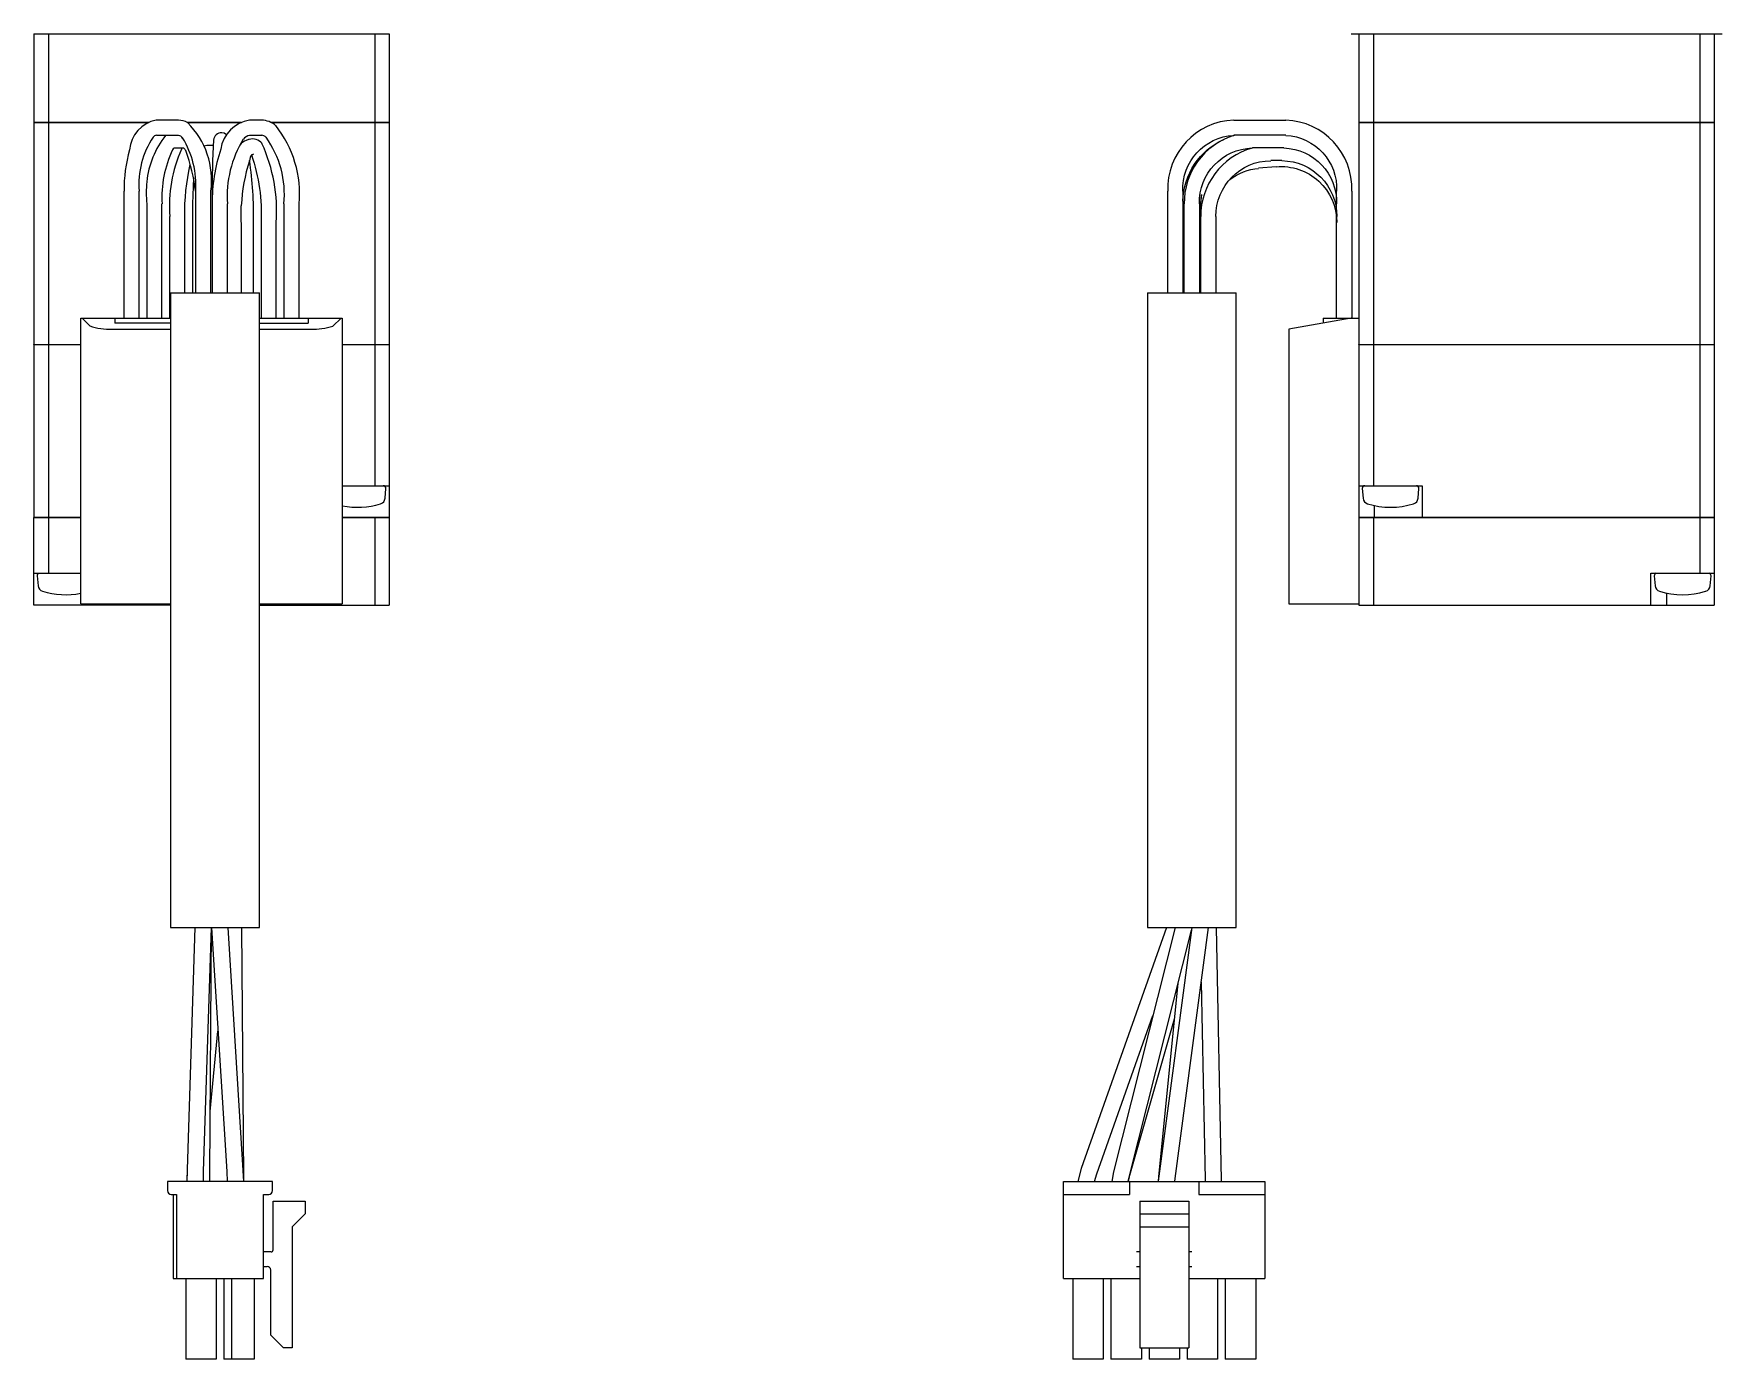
# Model space of a CAD drawing. Extents: x 0 to 640, y -8 to 361.
# Drawn here: x 338.7 to 471.7, y 85.6 to 190 of the extents above; entities that cross this region are included whole.
import ezdxf

# ---------------------------------------------------------------- set-up
doc = ezdxf.new("R2010")
doc.units = 0
doc.header["$LTSCALE"] = 0.5
doc.layers.add('MSM_CONTINUOUS', color=7, linetype='CONTINUOUS')

msp = doc.modelspace()

# ---------------------------------------------------------------- linework, layer by layer
at = {"layer": 'MSM_CONTINUOUS'}
for p, q in [((338.71, 190.01), (338.71, 183.02)), ((338.71, 190.01), (366.71, 190.01)), ((339.87, 190.01), (339.87, 183.02)), ((365.56, 190.01), (365.56, 183.02)), ((366.71, 190.01), (366.71, 183.02)), ((442.45, 190.01), (471.68, 190.01)), ((443.06, 190.01), (443.06, 183.02)), ((444.22, 190.01), (444.22, 183.02)), ((469.91, 190.01), (469.91, 183.02)), ((471.06, 190.01), (471.06, 183.02)), ((338.71, 183.02), (347.77, 183.02)), ((338.71, 183.01), (338.71, 165.52)), ((347.74, 183.01), (338.71, 183.01)), ((338.72, 183.01), (338.72, 183.02)), ((339.87, 183.01), (339.87, 183.02)), ((339.87, 183.01), (339.87, 165.52)), ((350.11, 183.21), (348.37, 183.21)), ((350.82, 183.02), (355.06, 183.02)), ((355.04, 183.01), (350.83, 183.01)), ((353.7, 182.17), (353.51, 182.21)), ((353.88, 182.05), (353.7, 182.17)), ((356.67, 183.21), (355.71, 183.21)), ((357.42, 183.02), (366.71, 183.02)), ((366.71, 183.01), (357.44, 183.01)), ((365.56, 183.01), (365.56, 183.02)), ((365.56, 183.01), (365.56, 165.52)), ((366.7, 183.01), (366.7, 183.02)), ((366.71, 183.01), (366.71, 165.52)), ((433.22, 183.21), (437.31, 183.21)), ((443.06, 183.02), (471.06, 183.02)), ((443.06, 183.01), (443.06, 145.01)), ((471.06, 183.01), (443.06, 183.01)), ((443.07, 183.01), (443.07, 183.02)), ((444.22, 183.01), (444.22, 183.02)), ((444.22, 183.01), (444.22, 165.52)), ((469.91, 183.01), (469.91, 183.02)), ((469.91, 183.01), (469.91, 165.52)), ((471.05, 183.01), (471.05, 183.02)), ((471.06, 183.01), (471.06, 165.52)), ((348.37, 182.01), (350.11, 182.01)), ((349.77, 181.01), (350.51, 181.01)), ((352.35, 181.2), (352.13, 181.15)), ((352.39, 181.21), (352.35, 181.2)), ((352.79, 181.21), (352.39, 181.21)), ((352.85, 181.2), (352.79, 181.21)), ((355.63, 181.67), (355.43, 181.6)), ((355.68, 181.68), (355.63, 181.67)), ((355.69, 182.01), (356.67, 182.01)), ((437.31, 182.01), (433.22, 182.01)), ((433.22, 181.99), (433.26, 182.01)), ((437.15, 181.01), (434.68, 181.01)), ((355.88, 180.48), (356.04, 180.54)), ((436.55, 179.53), (435.16, 179.41)), ((437, 180.01), (436.13, 180.01)), ((351.29, 178.66), (351.21, 176.61)), ((345.81, 177.61), (345.81, 167.61)), ((347.01, 167.61), (347.01, 177.61)), ((351.46, 177.61), (351.46, 169.61)), ((352.66, 169.61), (352.66, 177.61)), ((428.01, 169.61), (428.01, 177.61)), ((429.21, 177.61), (429.21, 169.61)), ((430.67, 177.32), (430.51, 176.11)), ((430.61, 176.61), (430.67, 177.32)), ((430.67, 177.32), (430.67, 177.34)), ((430.67, 177.34), (430.67, 177.32)), ((441.31, 167.61), (441.31, 177.61)), ((442.51, 177.61), (442.51, 167.61)), ((347.61, 176.61), (347.61, 167.61)), ((348.81, 167.61), (348.81, 176.61)), ((349.41, 175.61), (349.41, 167.61)), ((350.61, 169.61), (350.61, 175.61)), ((351.21, 176.61), (351.21, 169.61)), ((352.76, 176.61), (352.76, 169.61)), ((353.96, 169.61), (353.96, 176.61)), ((358.41, 176.61), (358.41, 167.61)), ((359.61, 167.61), (359.61, 176.61)), ((429.31, 169.61), (429.31, 176.61)), ((430.51, 176.61), (430.51, 169.61)), ((430.61, 169.61), (430.61, 176.61)), ((431.81, 175.61), (431.81, 169.61)), ((355.06, 175.02), (355.06, 175.07)), ((355.06, 169.61), (355.06, 175.05)), ((356.01, 169.61), (356.01, 175.15)), ((356.61, 175.12), (356.61, 167.61)), ((357.81, 167.61), (357.81, 175.12)), ((441.31, 175.12), (441.31, 175.36)), ((349.48, 169.61), (356.48, 169.61)), ((349.48, 169.61), (349.48, 119.61)), ((356.48, 119.61), (356.48, 169.61)), ((426.41, 169.61), (433.41, 169.61)), ((426.41, 169.61), (426.41, 119.61)), ((433.41, 119.61), (433.41, 169.61)), ((342.41, 145.11), (342.41, 167.61)), ((342.41, 167.61), (349.48, 167.61)), ((342.52, 167.61), (343.12, 167)), ((345.11, 167.61), (345.11, 167.22)), ((356.48, 167.61), (363.01, 167.61)), ((360.31, 167.61), (360.31, 167.22)), ((362.27, 166.97), (362.91, 167.61)), ((363.01, 167.61), (363.01, 145.11)), ((442.46, 167.61), (437.56, 166.74)), ((440.26, 167.61), (440.26, 167.22)), ((440.26, 167.61), (443.06, 167.61)), ((344.89, 166.74), (349.48, 166.74)), ((349.48, 167.22), (345.11, 167.22)), ((356.48, 167.22), (360.31, 167.22)), ((356.48, 166.74), (360.53, 166.74)), ((437.56, 166.74), (437.56, 145.11)), ((338.71, 165.52), (342.41, 165.52)), ((338.71, 165.51), (338.71, 151.91)), ((342.41, 165.51), (338.71, 165.51)), ((338.72, 165.51), (338.72, 165.52)), ((339.87, 165.51), (339.87, 165.52)), ((339.87, 165.51), (339.87, 151.91)), ((363.01, 165.52), (366.71, 165.52)), ((366.71, 165.51), (363.01, 165.51)), ((365.56, 165.51), (365.56, 165.52)), ((365.56, 165.51), (365.56, 154.41)), ((366.7, 165.51), (366.7, 165.52)), ((366.71, 165.51), (366.71, 151.91)), ((443.06, 165.52), (471.06, 165.52)), ((471.06, 165.51), (443.06, 165.51)), ((443.07, 165.51), (443.07, 165.52)), ((444.22, 165.51), (444.22, 165.52)), ((444.22, 165.51), (444.22, 154.41)), ((469.91, 165.51), (469.91, 165.52)), ((469.91, 165.51), (469.91, 151.91)), ((471.05, 165.51), (471.05, 165.52)), ((471.06, 165.51), (471.06, 151.91)), ((363.01, 154.41), (366.71, 154.41)), ((443.06, 154.41), (448.06, 154.41)), ((448.06, 154.41), (448.06, 151.91)), ((366.38, 153.42), (366.44, 154.19)), ((443.33, 154.19), (443.4, 153.42)), ((447.73, 153.42), (447.8, 154.19)), ((338.71, 151.91), (342.41, 151.91)), ((342.41, 151.9), (338.71, 151.9)), ((338.71, 145.01), (338.71, 151.9)), ((338.72, 151.91), (338.72, 151.9)), ((339.87, 151.91), (339.87, 151.9)), ((339.87, 151.9), (339.87, 147.51)), ((363.01, 151.91), (366.71, 151.91)), ((366.71, 151.9), (363.01, 151.9)), ((365.56, 151.91), (365.56, 151.9)), ((365.56, 151.9), (365.56, 145.01)), ((366.7, 151.91), (366.7, 151.9)), ((366.71, 151.9), (366.71, 145.01)), ((443.06, 151.91), (471.06, 151.91)), ((471.06, 151.9), (443.06, 151.9)), ((443.07, 151.91), (443.07, 151.9)), ((444.22, 151.91), (444.22, 151.9)), ((444.22, 151.9), (444.22, 145.01)), ((444.31, 151.91), (444.31, 152.84)), ((469.91, 151.91), (469.91, 151.9)), ((469.91, 151.9), (469.91, 147.51)), ((471.05, 151.91), (471.05, 151.9)), ((471.06, 151.9), (471.06, 145.01)), ((338.71, 147.51), (342.41, 147.51)), ((338.98, 147.3), (339.05, 146.53)), ((466.06, 145.01), (466.06, 147.51)), ((466.06, 147.51), (471.06, 147.51)), ((466.33, 147.3), (466.4, 146.53)), ((470.73, 146.53), (470.8, 147.3)), ((349.48, 145.01), (338.71, 145.01)), ((342.41, 145.11), (349.48, 145.11)), ((342.46, 145.11), (342.46, 145.01)), ((356.48, 145.11), (363.01, 145.11)), ((356.48, 145.01), (366.71, 145.01)), ((437.56, 145.11), (443.06, 145.11)), ((443.06, 145.01), (471.06, 145.01)), ((467.31, 145.01), (467.31, 145.95)), ((349.48, 119.61), (356.48, 119.61)), ((351.41, 119.61), (350.77, 99.72)), ((352.09, 100.4), (352.71, 119.61)), ((352.57, 100.27), (352.71, 119.59)), ((352.71, 119.59), (353.91, 100.39)), ((355.21, 100.47), (354.01, 119.61)), ((355.26, 99.94), (355.11, 119.61)), ((427.92, 119.61), (421.19, 100.64)), ((428.59, 119.61), (423.74, 100.37)), ((425, 100.05), (429.88, 119.39)), ((426.41, 119.61), (433.41, 119.61)), ((429.91, 119.61), (427.31, 100.02)), ((428.6, 99.85), (431.22, 119.61)), ((432.26, 99.71), (431.86, 119.61)), ((428.82, 115.19), (427.3, 100.01)), ((430.65, 115.3), (430.96, 99.76)), ((422.42, 100.2), (426.84, 112.68)), ((425.03, 100.1), (428.54, 112.42)), ((352.61, 105.13), (353.22, 111.45)), ((350.79, 100.44), (350.77, 99.61)), ((352.07, 99.61), (352.09, 100.4)), ((352.57, 99.61), (352.57, 100.27)), ((353.91, 100.39), (353.95, 99.61)), ((355.25, 99.61), (355.21, 100.47)), ((355.26, 99.61), (355.26, 100.21)), ((355.26, 99.61), (355.26, 99.94)), ((421.19, 100.64), (420.93, 99.61)), ((421.19, 100.64), (420.93, 99.61)), ((422.25, 99.61), (422.42, 100.21)), ((423.74, 100.37), (423.6, 99.61)), ((424.91, 99.61), (425, 100.05)), ((424.92, 99.61), (425.03, 100.1)), ((427.31, 100.02), (427.27, 99.61)), ((427.3, 100.01), (427.27, 99.61)), ((428.58, 99.61), (428.6, 99.85)), ((430.96, 99.76), (430.96, 99.61)), ((432.26, 99.61), (432.26, 99.78)), ((357.52, 99.61), (349.24, 99.61)), ((349.24, 99.61), (349.24, 98.89)), ((349.54, 98.59), (349.95, 98.59)), ((349.7, 98.59), (349.7, 91.96)), ((349.95, 98.59), (349.95, 91.96)), ((350.77, 99.72), (350.77, 99.61)), ((356.81, 98.59), (357.22, 98.59)), ((356.81, 91.96), (356.81, 98.59)), ((357.52, 98.89), (357.52, 99.61)), ((419.81, 99.61), (435.66, 99.61)), ((419.81, 91.96), (419.81, 99.61)), ((419.81, 98.59), (425.01, 98.59)), ((425.01, 99.61), (425.01, 98.59)), ((430.47, 99.61), (430.47, 98.59)), ((430.47, 98.59), (435.66, 98.59)), ((432.26, 99.61), (432.26, 99.71)), ((435.66, 99.61), (435.66, 91.96)), ((357.56, 94.21), (357.56, 98.06)), ((357.56, 98.06), (360.09, 98.06)), ((360.09, 98.06), (360.09, 97.06)), ((425.81, 98.06), (429.67, 98.06)), ((425.81, 98.06), (425.81, 86.5)), ((429.67, 98.06), (429.67, 86.5)), ((360.09, 97.06), (359.07, 96.04)), ((359.07, 96.04), (359.07, 86.5)), ((425.81, 97.06), (429.67, 97.06)), ((425.81, 96.04), (429.67, 96.04)), ((357.41, 94.06), (356.81, 94.06)), ((425.81, 94.06), (425.56, 94.06)), ((429.92, 94.06), (429.67, 94.06)), ((349.7, 91.96), (356.81, 91.96)), ((350.68, 91.96), (350.68, 85.61)), ((353.08, 91.96), (353.08, 85.61)), ((353.68, 91.96), (353.68, 85.61)), ((354.28, 91.96), (354.28, 85.61)), ((356.08, 91.96), (356.08, 85.61)), ((356.81, 92.91), (357.09, 92.91)), ((357.37, 87.5), (357.37, 92.63)), ((419.81, 91.96), (425.81, 91.96)), ((420.54, 91.96), (420.54, 85.61)), ((422.94, 91.96), (422.94, 85.61)), ((423.54, 91.96), (423.54, 85.61)), ((425.56, 92.91), (425.81, 92.91)), ((429.67, 92.91), (429.92, 92.91)), ((429.67, 91.96), (435.66, 91.96)), ((431.94, 91.96), (431.94, 85.61)), ((432.54, 91.96), (432.54, 85.61)), ((434.94, 91.96), (434.94, 85.61)), ((358.37, 86.5), (357.37, 87.5)), ((359.07, 86.5), (358.37, 86.5)), ((425.81, 86.5), (429.67, 86.5)), ((425.94, 86.5), (425.94, 85.61)), ((426.54, 86.5), (426.54, 85.61)), ((428.94, 86.5), (428.94, 85.61)), ((429.54, 86.5), (429.54, 85.61)), ((353.08, 85.61), (350.68, 85.61)), ((356.08, 85.61), (353.68, 85.61)), ((422.94, 85.61), (420.54, 85.61)), ((425.94, 85.61), (423.54, 85.61)), ((428.94, 85.61), (426.54, 85.61)), ((431.94, 85.61), (429.54, 85.61)), ((434.94, 85.61), (432.54, 85.61))]:
    msp.add_line(p, q, dxfattribs=at)
for centre, radius, start, end in [((348.84, 180.65), 2.6, 100.5511, 175.471), ((350.1, 181.75), 1.45, 59.5973, 89.5942), ((346.29, 178.45), 6.43, 352.4193, 45.037), ((353.49, 181.58), 0.622, 88.1145, 174.9417), ((356.15, 180.49), 2.75, 99.2724, 171.0568), ((356.63, 181.48), 1.72, 49.0024, 88.8954), ((350.91, 177.36), 8.74, 355.0197, 38.3235), ((433.42, 177.8), 5.41, 92.1273, 182.0933), ((437.11, 177.8), 5.41, 357.9657, 87.8137), ((357.21, 177.72), 11.39, 164.0263, 180.5737), ((353.85, 178.12), 6.86, 146.8577, 184.2662), ((354.81, 177.54), 7.25, 141.9863, 173.6299), ((348.47, 181.5), 0.517, 101.8582, 134.7596), ((357.52, 177.13), 8.72, 154.6207, 183.4586), ((360.35, 176.44), 10.96, 155.8666, 184.385), ((350.61, 180.08), 1.25, 132.2163, 140.9064), ((350.04, 181.53), 0.476, 33.7324, 81.3862), ((350.56, 180.78), 0.266, 120.6087, 145.589), ((344.35, 178.08), 7.13, 356.1621, 31.44), ((350.09, 180.47), 0.679, 30.1743, 52.5013), ((365.7, 176.8), 12.93, 161.4264, 180.8555), ((422.74, 177.89), 69.98, 176.9256, 180.5083), ((362.59, 177.19), 8.65, 148.5524, 183.8561), ((355.88, 180.48), 1.21, 111.8456, 139.7784), ((355.91, 181.14), 0.889, 103.8661, 141.118), ((355.93, 180.74), 0.978, 38.7039, 104.8652), ((356.59, 181.39), 0.622, 48.9031, 83.0608), ((345.11, 176.05), 12.73, 355.8454, 24.6186), ((350.73, 177.35), 7.72, 354.4381, 35.6687), ((434.88, 176.68), 5.57, 107.3809, 180.7723), ((436.2, 175.63), 5.59, 105.9654, 180.2921), ((337.41, 175.9), 14.15, 6.6571, 20.3054), ((368.81, 175.79), 13.77, 162.1759, 177.1972), ((356.55, 179.96), 0.846, 141.4689, 176.9127), ((329.15, 175.89), 26.87, 358.4238, 8.8516), ((356.02, 177.48), 8.45, 174.0847, 185.9153), ((368.81, 175.79), 13.77, 182.9984, 182.9996), ((344.65, 171.24), 4.51, 250.1241, 273.0435), ((360.73, 171.85), 5.11, 267.7549, 287.4602), ((366.24, 154.21), 0.2, 355, 90), ((443.53, 154.21), 0.2, 90, 185), ((447.6, 154.21), 0.2, 355, 90), ((364.21, 158.71), 6, 258.463, 287.6292), ((365.88, 153.46), 0.5, 287.6292, 355), ((443.9, 153.46), 0.5, 185, 252.3708), ((445.56, 158.71), 6, 252.3708, 287.6292), ((447.23, 153.46), 0.5, 287.6292, 355), ((339.18, 147.32), 0.2, 108.1949, 185), ((339.55, 146.57), 0.5, 185, 252.3708), ((466.53, 147.32), 0.2, 108.1949, 185), ((466.9, 146.57), 0.5, 185, 252.3708), ((470.23, 146.57), 0.5, 287.6292, 355), ((470.6, 147.32), 0.2, 355, 71.8051), ((341.21, 151.82), 6, 252.3708, 281.537), ((468.56, 151.82), 6, 252.3708, 287.6292), ((349.54, 98.89), 0.3, 180, 270), ((357.22, 98.89), 0.3, 270, 0), ((357.41, 94.21), 0.15, 270, 0), ((357.09, 92.63), 0.28, 0, 90)]:
    msp.add_arc(centre, radius, start, end, dxfattribs=at)
at = {"layer": 'MSM_CONTINUOUS', "extrusion": (0, 0, -1)}
for centre, radius, start, end in [((-433.43, 177.79), 4.22, 357.5064, 87.069), ((-434.66, 176.71), 5.45, 1.1091, 66.0046), ((-434.8, 176.72), 4.29, 358.4892, 88.3121), ((-437.03, 176.72), 4.29, 91.642, 181.5567), ((-437.1, 177.79), 4.22, 92.8542, 182.5704), ((-366.41, 176.03), 15.8, 358.4424, 13.4128), ((-342.85, 175.9), 13.78, 160.6907, 183.2092), ((-436.17, 175.65), 4.36, 359.4314, 89.3937), ((-436.93, 175.16), 4.39, 85.0821, 180.1308), ((-436.96, 175.65), 4.36, 90.5892, 180.5857), ((-339.27, 177.08), 13.5, 174.8625, 182.0051), ((-435.55, 175.05), 4.37, 52.9581, 84.9542), ((-380.34, 175.81), 25.29, 358.3223, 1.4809)]:
    msp.add_arc(centre, radius, start, end, dxfattribs=at)

doc.saveas('drawing.dxf')
